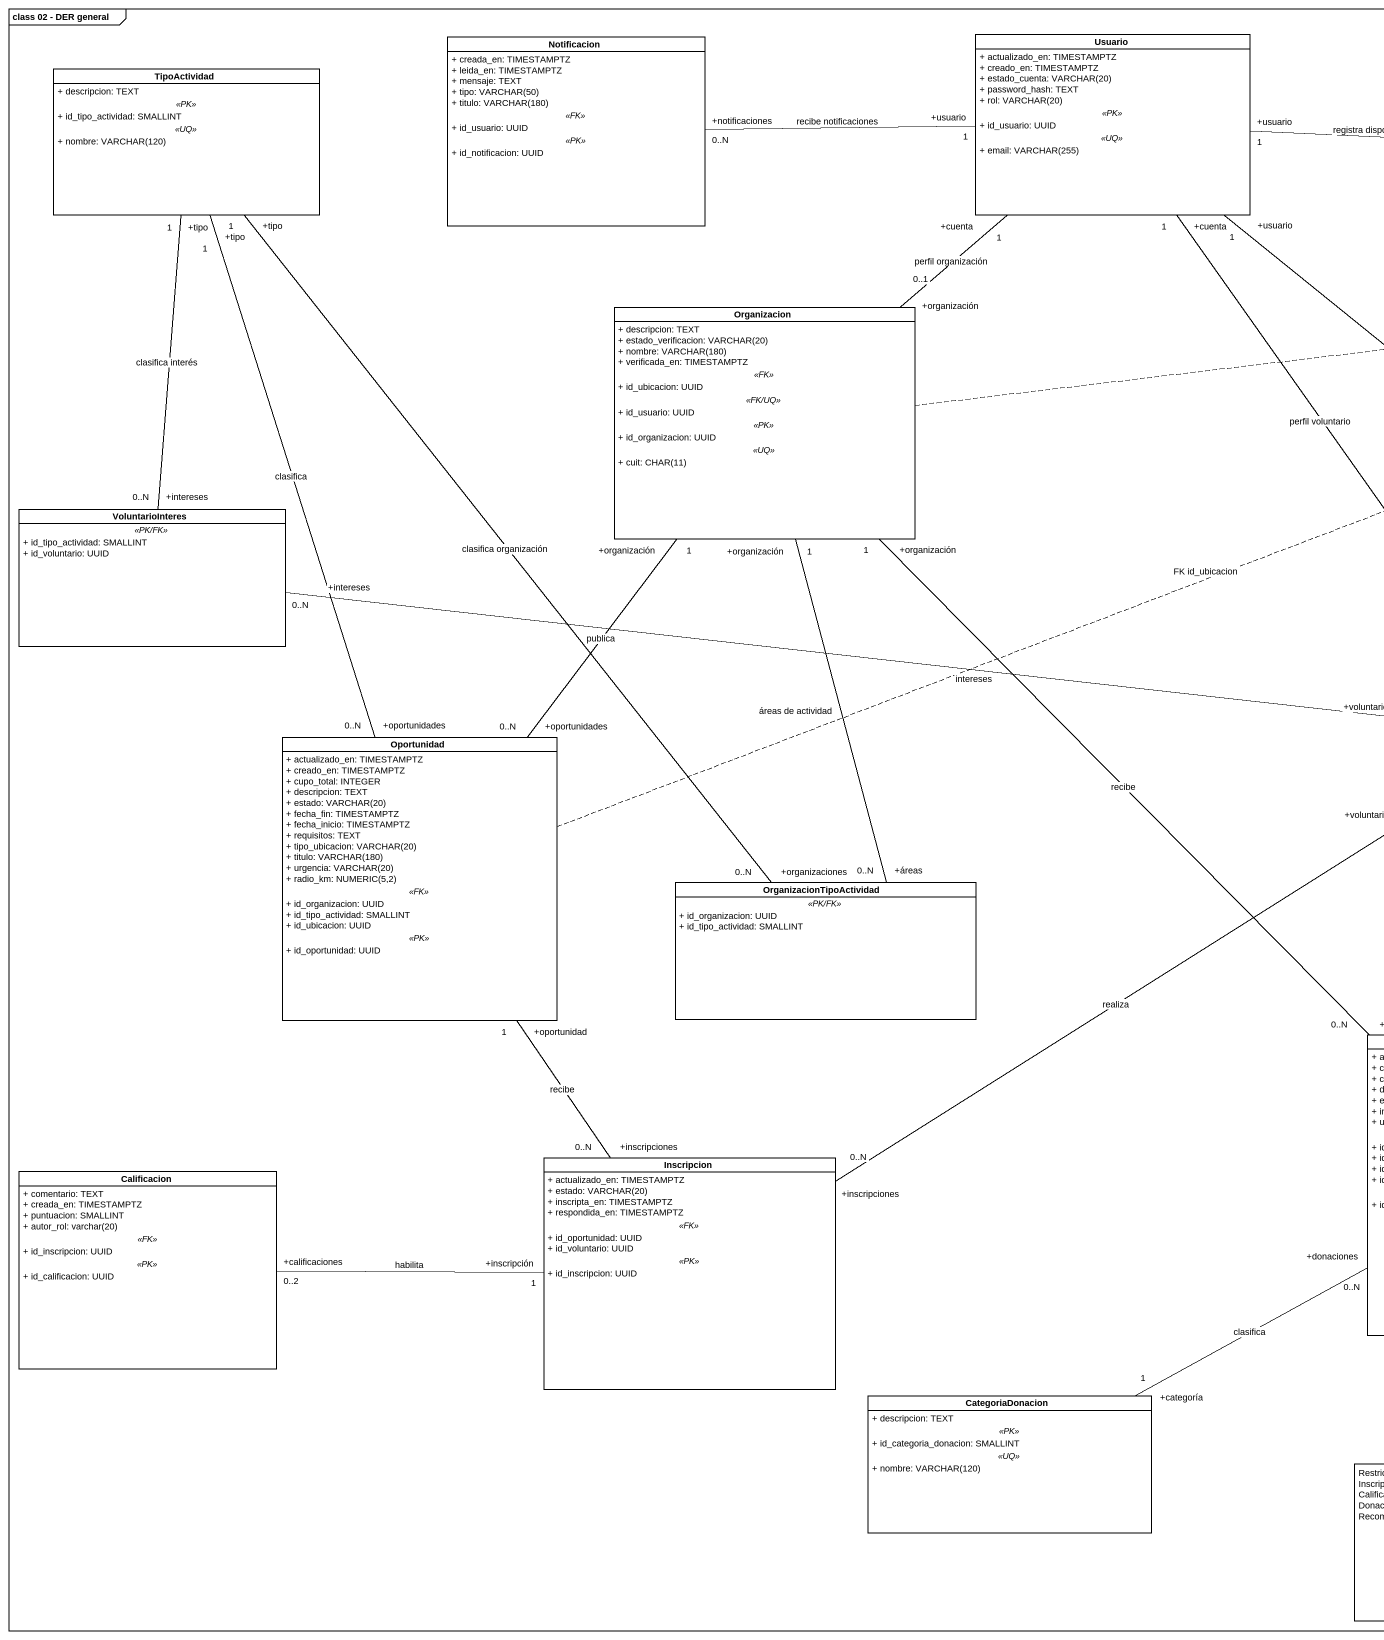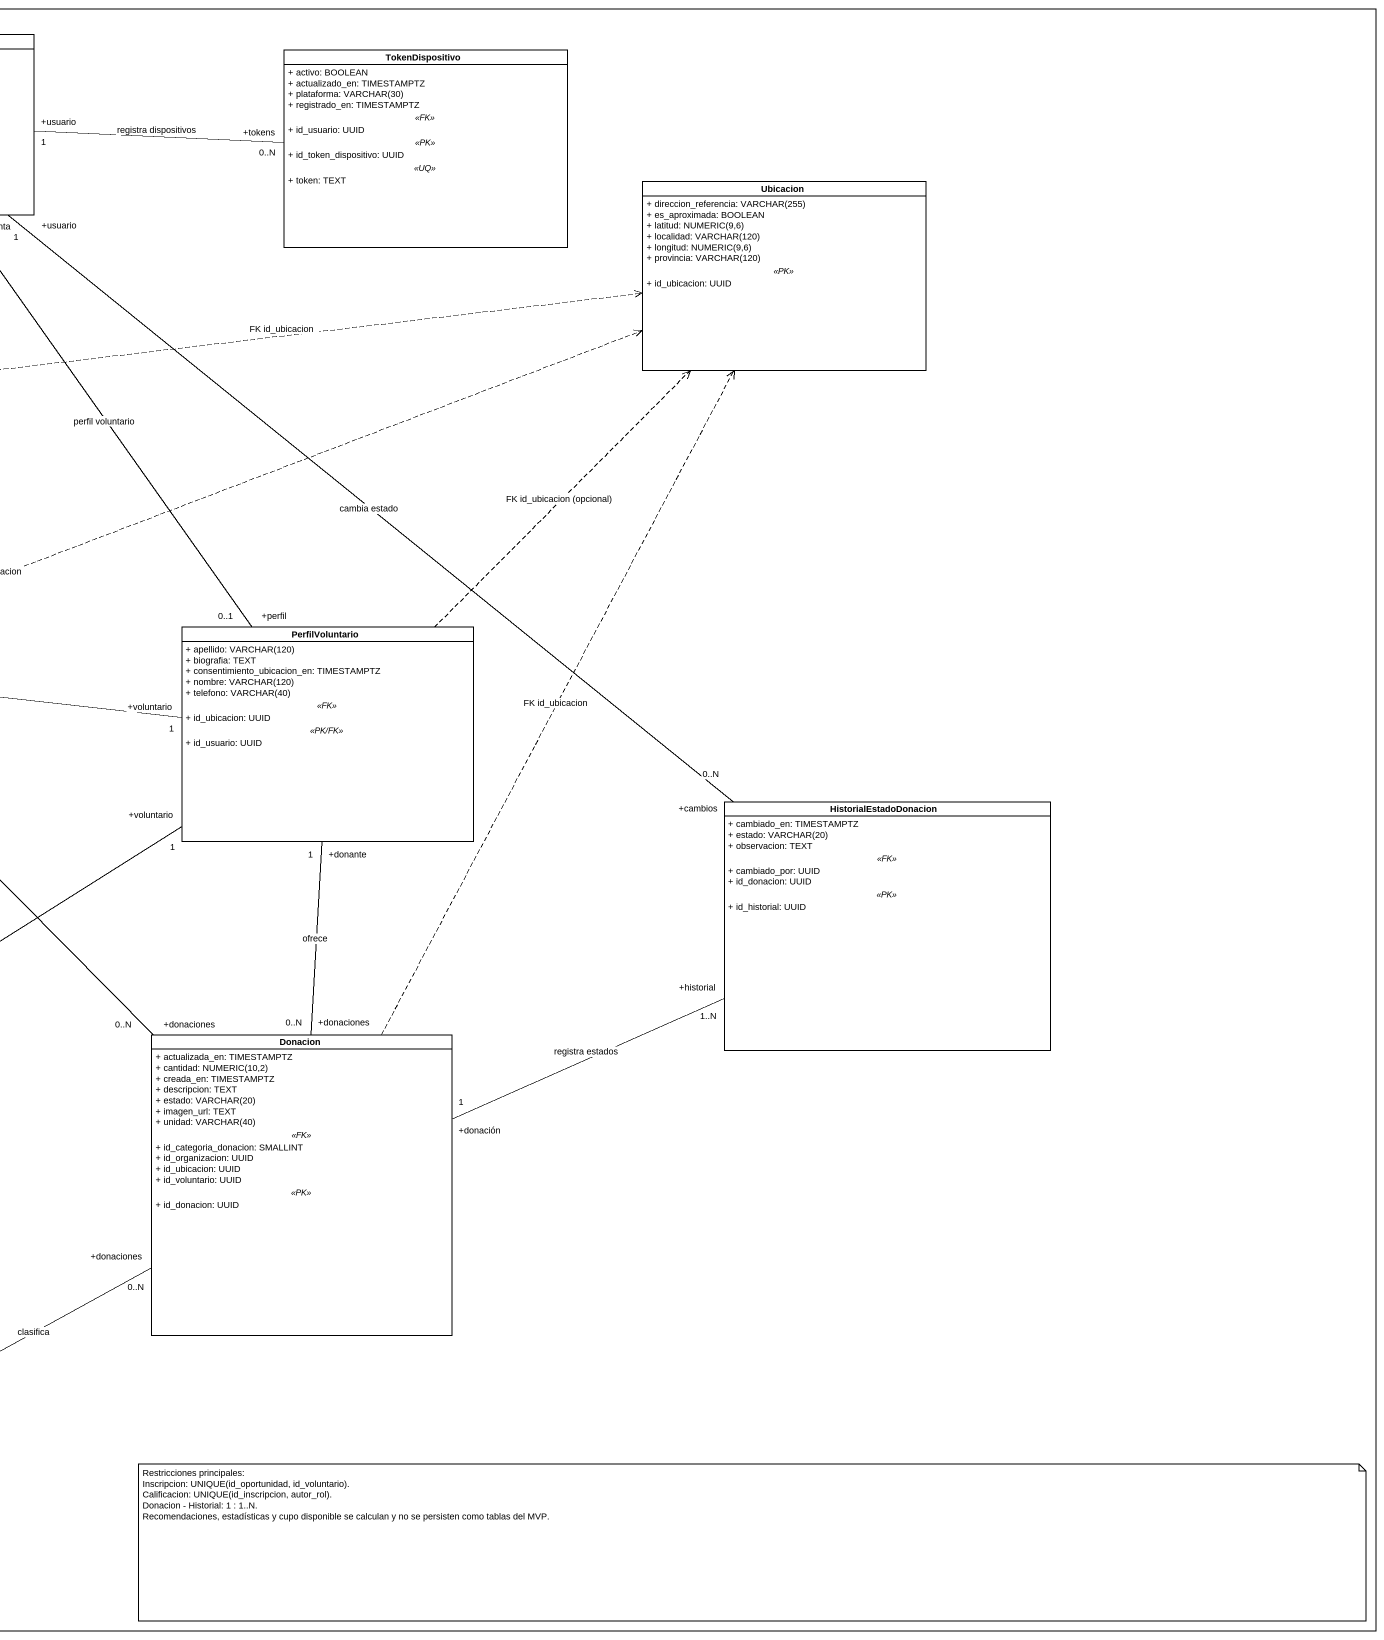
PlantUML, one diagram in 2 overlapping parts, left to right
@startuml
mainframe class 02 - DER general
hide circle
hide empty members
skinparam classAttributeIconSize 0
class Notificacion {
  + creada_en: TIMESTAMPTZ
  + leida_en: TIMESTAMPTZ
  + mensaje: TEXT
  {field} + tipo: VARCHAR(50)
  {field} + titulo: VARCHAR(180)
  .. <<FK>> ..
  + id_usuario: UUID
  .. <<PK>> ..
  + id_notificacion: UUID
}
class Usuario {
  + actualizado_en: TIMESTAMPTZ
  + creado_en: TIMESTAMPTZ
  {field} + estado_cuenta: VARCHAR(20)
  + password_hash: TEXT
  {field} + rol: VARCHAR(20)
  .. <<PK>> ..
  + id_usuario: UUID
  .. <<UQ>> ..
  {field} + email: VARCHAR(255)
}
class TokenDispositivo {
  + activo: BOOLEAN
  + actualizado_en: TIMESTAMPTZ
  {field} + plataforma: VARCHAR(30)
  + registrado_en: TIMESTAMPTZ
  .. <<FK>> ..
  + id_usuario: UUID
  .. <<PK>> ..
  + id_token_dispositivo: UUID
  .. <<UQ>> ..
  + token: TEXT
}
class TipoActividad {
  + descripcion: TEXT
  .. <<PK>> ..
  + id_tipo_actividad: SMALLINT
  .. <<UQ>> ..
  {field} + nombre: VARCHAR(120)
}
class Ubicacion {
  {field} + direccion_referencia: VARCHAR(255)
  + es_aproximada: BOOLEAN
  {field} + latitud: NUMERIC(9,6)
  {field} + localidad: VARCHAR(120)
  {field} + longitud: NUMERIC(9,6)
  {field} + provincia: VARCHAR(120)
  .. <<PK>> ..
  + id_ubicacion: UUID
}
class Organizacion {
  + descripcion: TEXT
  {field} + estado_verificacion: VARCHAR(20)
  {field} + nombre: VARCHAR(180)
  + verificada_en: TIMESTAMPTZ
  .. <<FK>> ..
  + id_ubicacion: UUID
  .. <<FK/UQ>> ..
  + id_usuario: UUID
  .. <<PK>> ..
  + id_organizacion: UUID
  .. <<UQ>> ..
  {field} + cuit: CHAR(11)
}
class VoluntarioInteres {
  .. <<PK/FK>> ..
  + id_tipo_actividad: SMALLINT
  + id_voluntario: UUID
}
class PerfilVoluntario {
  {field} + apellido: VARCHAR(120)
  + biografia: TEXT
  + consentimiento_ubicacion_en: TIMESTAMPTZ
  {field} + nombre: VARCHAR(120)
  {field} + telefono: VARCHAR(40)
  .. <<FK>> ..
  + id_ubicacion: UUID
  .. <<PK/FK>> ..
  + id_usuario: UUID
}
class Oportunidad {
  + actualizado_en: TIMESTAMPTZ
  + creado_en: TIMESTAMPTZ
  + cupo_total: INTEGER
  + descripcion: TEXT
  {field} + estado: VARCHAR(20)
  + fecha_fin: TIMESTAMPTZ
  + fecha_inicio: TIMESTAMPTZ
  + requisitos: TEXT
  {field} + tipo_ubicacion: VARCHAR(20)
  {field} + titulo: VARCHAR(180)
  {field} + urgencia: VARCHAR(20)
  {field} + radio_km: NUMERIC(5,2)
  .. <<FK>> ..
  + id_organizacion: UUID
  + id_tipo_actividad: SMALLINT
  + id_ubicacion: UUID
  .. <<PK>> ..
  + id_oportunidad: UUID
}
class HistorialEstadoDonacion {
  + cambiado_en: TIMESTAMPTZ
  {field} + estado: VARCHAR(20)
  + observacion: TEXT
  .. <<FK>> ..
  + cambiado_por: UUID
  + id_donacion: UUID
  .. <<PK>> ..
  + id_historial: UUID
}
class OrganizacionTipoActividad {
  .. <<PK/FK>> ..
  + id_organizacion: UUID
  + id_tipo_actividad: SMALLINT
}
class Donacion {
  + actualizada_en: TIMESTAMPTZ
  {field} + cantidad: NUMERIC(10,2)
  + creada_en: TIMESTAMPTZ
  + descripcion: TEXT
  {field} + estado: VARCHAR(20)
  + imagen_url: TEXT
  {field} + unidad: VARCHAR(40)
  .. <<FK>> ..
  + id_categoria_donacion: SMALLINT
  + id_organizacion: UUID
  + id_ubicacion: UUID
  + id_voluntario: UUID
  .. <<PK>> ..
  + id_donacion: UUID
}
class Calificacion {
  + comentario: TEXT
  + creada_en: TIMESTAMPTZ
  + puntuacion: SMALLINT
  {field} + autor_rol: varchar(20)
  .. <<FK>> ..
  + id_inscripcion: UUID
  .. <<PK>> ..
  + id_calificacion: UUID
}
class Inscripcion {
  + actualizado_en: TIMESTAMPTZ
  {field} + estado: VARCHAR(20)
  + inscripta_en: TIMESTAMPTZ
  + respondida_en: TIMESTAMPTZ
  .. <<FK>> ..
  + id_oportunidad: UUID
  + id_voluntario: UUID
  .. <<PK>> ..
  + id_inscripcion: UUID
}
class CategoriaDonacion {
  + descripcion: TEXT
  .. <<PK>> ..
  + id_categoria_donacion: SMALLINT
  .. <<UQ>> ..
  {field} + nombre: VARCHAR(120)
}
Usuario "+usuario\n1" -left- "+notificaciones\n0..N" Notificacion : recibe notificaciones
Usuario "+usuario\n1" -right- "+tokens\n0..N" TokenDispositivo : registra dispositivos
Usuario "+cuenta\n1" -- "+organización\n0..1" Organizacion : perfil organización
Usuario "+cuenta\n1" -- "+perfil\n0..1" PerfilVoluntario : perfil voluntario
Usuario "+usuario\n1" -- "+cambios\n0..N" HistorialEstadoDonacion : cambia estado
TipoActividad "+tipo\n1" -- "+intereses\n0..N" VoluntarioInteres : clasifica interés
TipoActividad "+tipo\n1" -- "+oportunidades\n0..N" Oportunidad : clasifica
TipoActividad "+tipo\n1" -- "+organizaciones\n0..N" OrganizacionTipoActividad : clasifica organización
Organizacion .right.> Ubicacion : FK id_ubicacion
Organizacion "+organización\n1" -- "+oportunidades\n0..N" Oportunidad : publica
Organizacion "+organización\n1" -- "+áreas\n0..N" OrganizacionTipoActividad : áreas de actividad
Organizacion "+organización\n1" -- "+donaciones\n0..N" Donacion : recibe
PerfilVoluntario .up.> Ubicacion : FK id_ubicacion (opcional)
PerfilVoluntario "+voluntario\n1" -left- "+intereses\n0..N" VoluntarioInteres : intereses
PerfilVoluntario "+donante\n1" -- "+donaciones\n0..N" Donacion : ofrece
PerfilVoluntario "+voluntario\n1" -- "+inscripciones\n0..N" Inscripcion : realiza
Oportunidad .right.> Ubicacion : FK id_ubicacion
Oportunidad "+oportunidad\n1" -- "+inscripciones\n0..N" Inscripcion : recibe
Donacion .up.> Ubicacion : FK id_ubicacion
Donacion "+donación\n1" -right- "+historial\n1..N" HistorialEstadoDonacion : registra estados
Inscripcion "+inscripción\n1" -left- "+calificaciones\n0..2" Calificacion : habilita
CategoriaDonacion "+categoría\n1" -right- "+donaciones\n0..N" Donacion : clasifica
note as N1
  Restricciones principales:
  Inscripcion: UNIQUE(id_oportunidad, id_voluntario).
  Calificacion: UNIQUE(id_inscripcion, autor_rol).
  Donacion - Historial: 1 : 1..N.
  Recomendaciones, estadísticas y cupo disponible se calculan y no se persisten como tablas del MVP.
end note
@enduml
